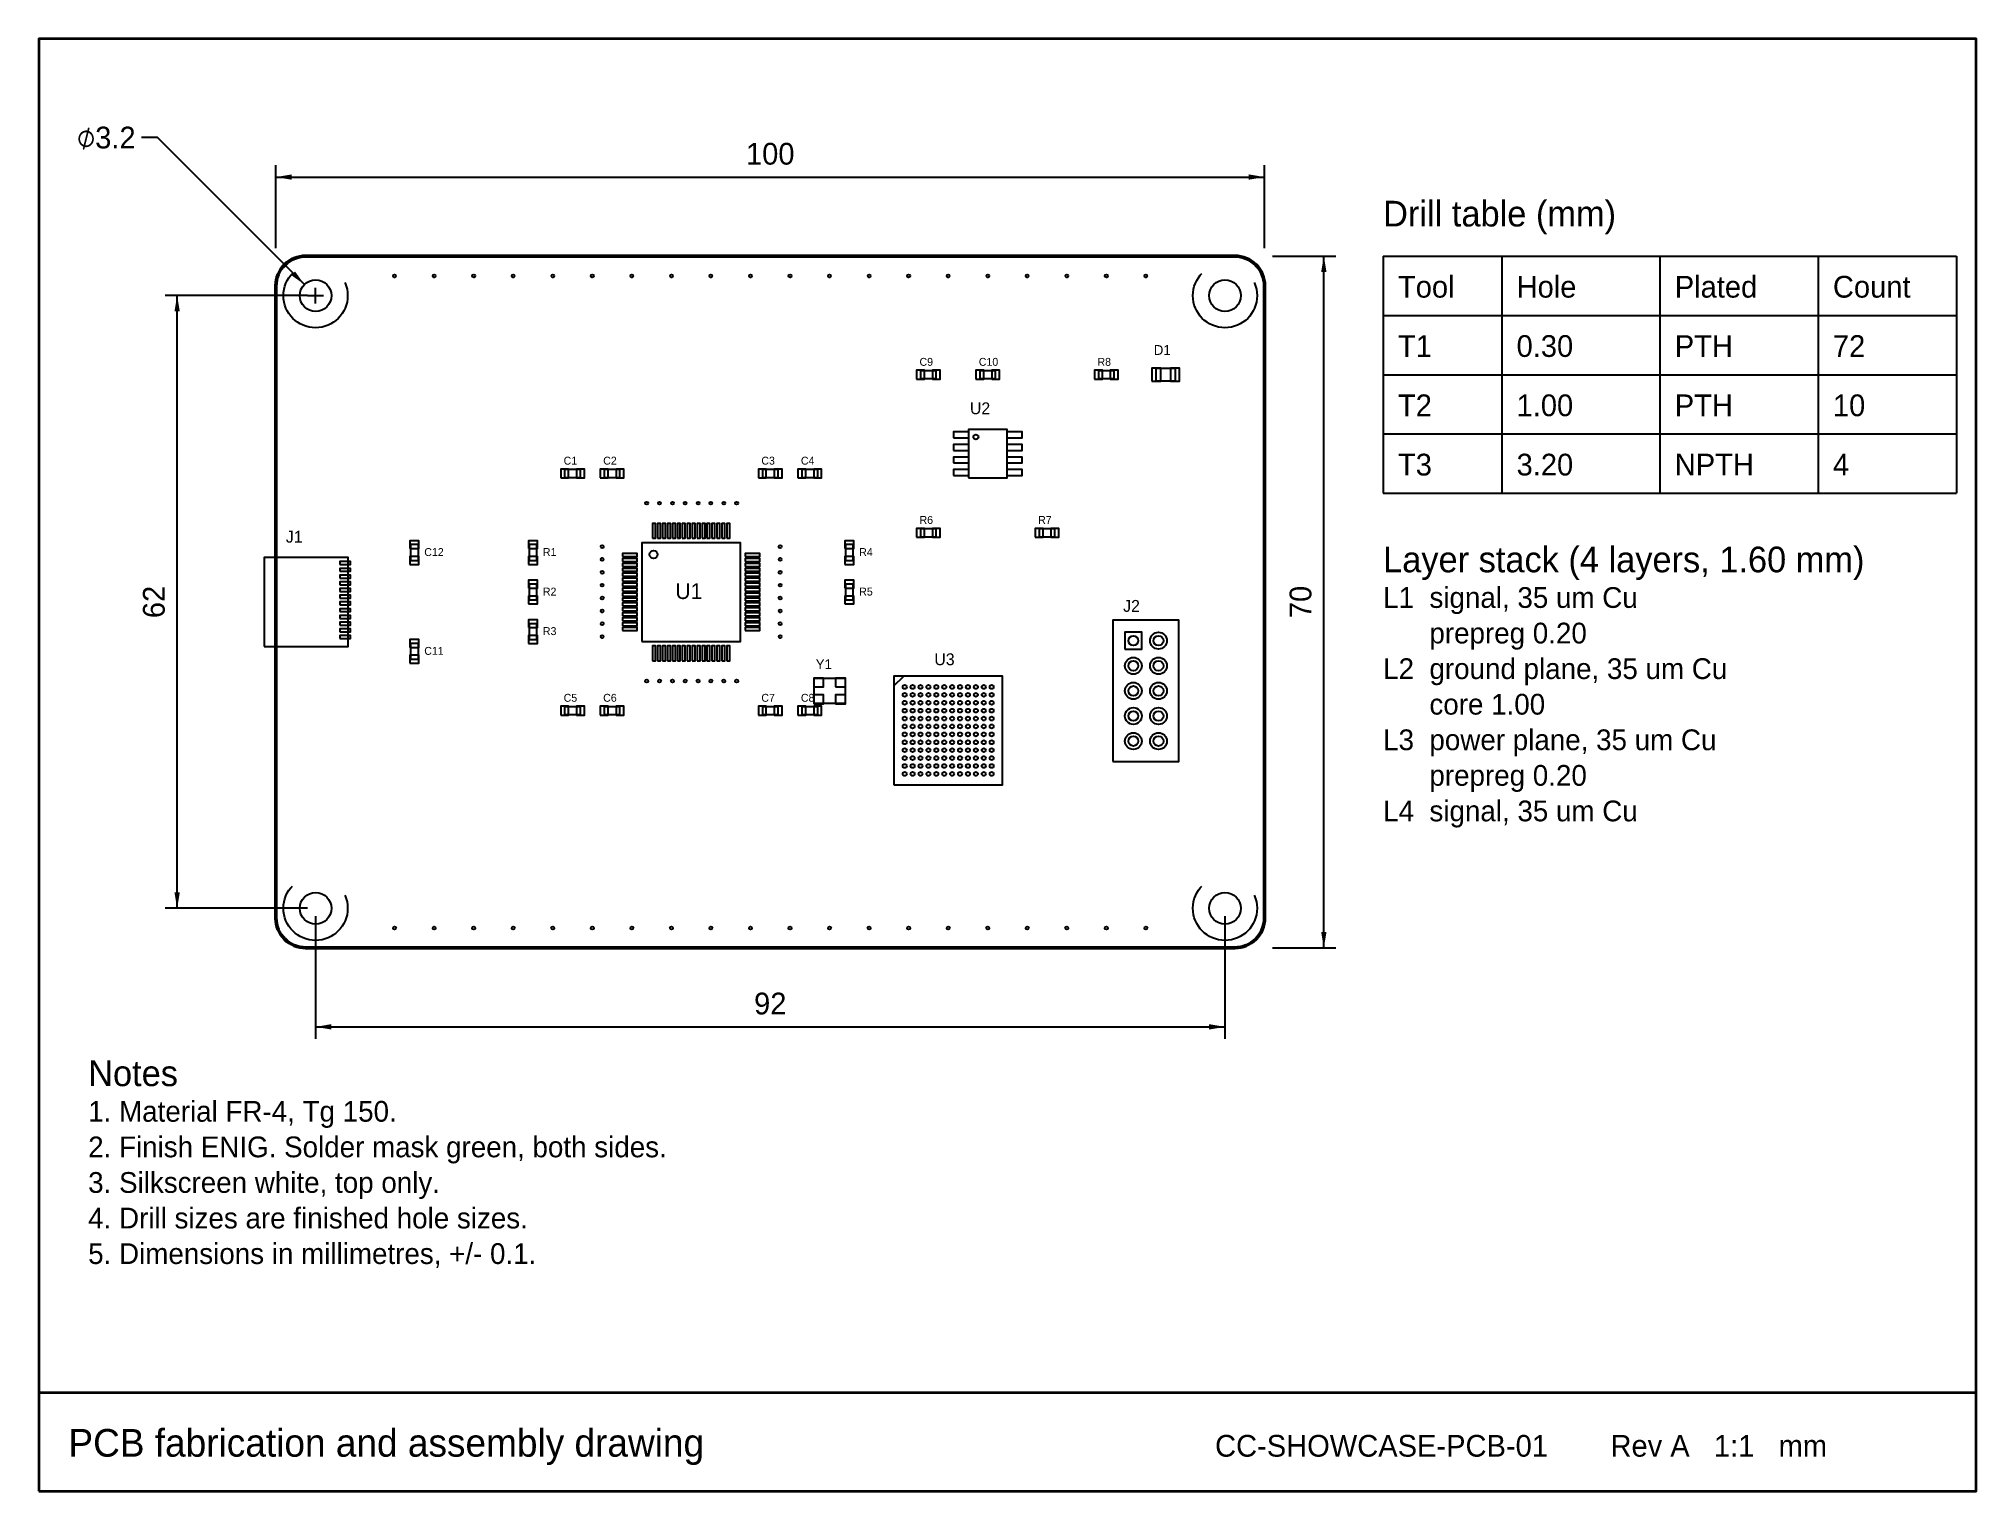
# Model space of a CAD drawing. Header units: millimetres. Extents: x -24 to 172, y -55 to 92.
import ezdxf
from ezdxf.enums import TextEntityAlignment as Align

# ---------------------------------------------------------------- set-up
doc = ezdxf.new("R2010")
doc.units = ezdxf.units.MM
doc.linetypes.add('DASHED', pattern=[19.05, 12.7, -6.35])
for name, color, linetype, lineweight, true_color in [('ASSY-BODY', 7, 'Continuous', 25, 0x1e3a8a), ('BOARD', 7, 'Continuous', 50, 0x0f5132), ('FRAME', 7, 'Continuous', 35, 0x111827)]:
    doc.layers.add(name, color=color, linetype=linetype, lineweight=lineweight, true_color=true_color)
for name, color, linetype, true_color in [('ASSY-PAD', 7, 'Continuous', 0xc2410c), ('ASSY-REF', 7, 'Continuous', 0x1e3a8a), ('DIM', 7, 'Continuous', 0x374151), ('DRILL-NPTH-3.20', 7, 'Continuous', 0xb91c1c), ('DRILL-PTH-0.30', 7, 'Continuous', 0xb45309), ('DRILL-PTH-1.00', 7, 'Continuous', 0xb45309), ('KEEPOUT', 7, 'DASHED', 0xb91c1c), ('NOTES', 7, 'Continuous', 0x111827), ('TABLE', 7, 'Continuous', 0x111827)]:
    doc.layers.add(name, color=color, linetype=linetype, true_color=true_color)
doc.dimstyles.get("Standard").update_dxf_attribs({"dimtxt": 2.2, "dimasz": 1.6, "dimexe": 1.2, "dimexo": 0.8, "dimgap": 0.6, "dimtad": 1, "dimdec": 1, "dimdsep": 46, "dimtxsty": 'Standard', "dimcen": 0.09, "dimadec": 0, "dimazin": 0, "dimtfac": 1, "dimtofl": 0, "dimtmove": 0, "dimatfit": 3, "dimfxl": 1, "dimtolj": 1, "dimtzin": 0, "dimarcsym": 0})

# ---------------------------------------------------------------- blocks, each defined once
blk = doc.blocks.new('*D1')
at = {"color": 0}
for p, q in [((0, 70.8), (0, 79.2)), ((100, 70.8), (100, 79.2)), ((0, 78), (100, 78))]:
    blk.add_line(p, q, dxfattribs=at)
for points in [[(0, 78), (1.6, 77.73), (1.6, 78.27)], [(100, 78), (98.4, 78.27), (98.4, 77.73)]]:
    blk.add_solid(points, dxfattribs=at)
blk.add_text('100', height=2.2, dxfattribs=at).set_placement((50, 78.6), align=Align.BOTTOM_CENTER)
blk = doc.blocks.new('*D2')
at = {"color": 0}
for p, q in [((100.8, 70), (107.2, 70)), ((106, 0), (106, 70)), ((100.8, 0), (107.2, 0))]:
    blk.add_line(p, q, dxfattribs=at)
for points in [[(106, 70), (105.73, 68.4), (106.27, 68.4)], [(106, 0), (106.27, 1.6), (105.73, 1.6)]]:
    blk.add_solid(points, dxfattribs=at)
blk.add_text('70', height=2.2, rotation=90, dxfattribs=at).set_placement((105.4, 35), align=Align.BOTTOM_CENTER)
blk = doc.blocks.new('*D3')
at = {"color": 0}
for p, q in [((4, 3.2), (4, -9.2)), ((96, 3.2), (96, -9.2)), ((4, -8), (96, -8))]:
    blk.add_line(p, q, dxfattribs=at)
for points in [[(4, -8), (5.6, -8.27), (5.6, -7.73)], [(96, -8), (94.4, -7.73), (94.4, -8.27)]]:
    blk.add_solid(points, dxfattribs=at)
blk.add_text('92', height=2.2, dxfattribs=at).set_placement((50, -7.4), align=Align.BOTTOM_CENTER)
blk = doc.blocks.new('*D4')
at = {"color": 0}
for p, q in [((3.2, 66), (-11.2, 66)), ((-10, 4), (-10, 66)), ((3.2, 4), (-11.2, 4))]:
    blk.add_line(p, q, dxfattribs=at)
for points in [[(-10, 66), (-10.27, 64.4), (-9.73, 64.4)], [(-10, 4), (-9.73, 5.6), (-10.27, 5.6)]]:
    blk.add_solid(points, dxfattribs=at)
blk.add_text('62', height=2.2, rotation=90, dxfattribs=at).set_placement((-10.6, 35), align=Align.BOTTOM_CENTER)
blk = doc.blocks.new('*D5')
at = {"color": 0}
for p, q in [((-12, 82), (-13.6, 82)), ((2.87, 67.13), (-12, 82)), ((4, 65.2), (4, 66.8)), ((3.2, 66), (4.8, 66))]:
    blk.add_line(p, q, dxfattribs=at)
blk.add_solid([(2.87, 67.13), (1.93, 68.45), (1.55, 68.07)], dxfattribs=at)
blk.add_text('⌀3.2', height=2.2, dxfattribs=at).set_placement((-14.2, 82), align=Align.MIDDLE_RIGHT)

msp = doc.modelspace()

# ---------------------------------------------------------------- linework, layer by layer
at = {"layer": 'ASSY-BODY'}
msp.add_line((62.5, 26.5), (63.5, 27.5), dxfattribs=at)
at = {"layer": 'ASSY-BODY', "flags": 128}
for points in [[(65.2, 57.6), (66.8, 57.6), (66.8, 58.4), (65.2, 58.4)], [(71.2, 57.6), (72.8, 57.6), (72.8, 58.4), (71.2, 58.4)], [(83.2, 57.6), (84.8, 57.6), (84.8, 58.4), (83.2, 58.4)], [(89, 57.375), (91, 57.375), (91, 58.625), (89, 58.625)], [(70.05, 47.55), (73.95, 47.55), (73.95, 52.45), (70.05, 52.45)], [(29.2, 47.6), (30.8, 47.6), (30.8, 48.4), (29.2, 48.4)], [(33.2, 47.6), (34.8, 47.6), (34.8, 48.4), (33.2, 48.4)], [(49.2, 47.6), (50.8, 47.6), (50.8, 48.4), (49.2, 48.4)], [(53.2, 47.6), (54.8, 47.6), (54.8, 48.4), (53.2, 48.4)], [(65.2, 41.6), (66.8, 41.6), (66.8, 42.4), (65.2, 42.4)], [(77.2, 41.6), (78.8, 41.6), (78.8, 42.4), (77.2, 42.4)], [(-1.2, 30.5), (7.3, 30.5), (7.3, 39.5), (-1.2, 39.5)], [(13.6, 39.2), (14.4, 39.2), (14.4, 40.8), (13.6, 40.8)], [(25.6, 39.2), (26.4, 39.2), (26.4, 40.8), (25.6, 40.8)], [(37, 31), (47, 31), (47, 41), (37, 41)], [(57.6, 39.2), (58.4, 39.2), (58.4, 40.8), (57.6, 40.8)], [(25.6, 35.2), (26.4, 35.2), (26.4, 36.8), (25.6, 36.8)], [(57.6, 35.2), (58.4, 35.2), (58.4, 36.8), (57.6, 36.8)], [(25.6, 31.2), (26.4, 31.2), (26.4, 32.8), (25.6, 32.8)], [(84.66, 18.85), (91.34, 18.85), (91.34, 33.15), (84.66, 33.15)], [(13.6, 29.2), (14.4, 29.2), (14.4, 30.8), (13.6, 30.8)], [(62.5, 16.5), (73.5, 16.5), (73.5, 27.5), (62.5, 27.5)], [(54.4, 24.75), (57.6, 24.75), (57.6, 27.25), (54.4, 27.25)], [(29.2, 23.6), (30.8, 23.6), (30.8, 24.4), (29.2, 24.4)], [(33.2, 23.6), (34.8, 23.6), (34.8, 24.4), (33.2, 24.4)], [(49.2, 23.6), (50.8, 23.6), (50.8, 24.4), (49.2, 24.4)], [(53.2, 23.6), (54.8, 23.6), (54.8, 24.4), (53.2, 24.4)]]:
    msp.add_lwpolyline(points, close=True, dxfattribs=at)
at = {"layer": 'ASSY-BODY'}
for centre, radius in [((70.8, 51.7), 0.25), ((38.2, 39.8), 0.4)]:
    msp.add_circle(centre, radius, dxfattribs=at)
at = {"layer": 'ASSY-PAD', "flags": 128}
for points in [[(64.8, 57.55), (65.6, 57.55), (65.6, 58.45), (64.8, 58.45)], [(66.4, 57.55), (67.2, 57.55), (67.2, 58.45), (66.4, 58.45)], [(70.8, 57.55), (71.6, 57.55), (71.6, 58.45), (70.8, 58.45)], [(72.4, 57.55), (73.2, 57.55), (73.2, 58.45), (72.4, 58.45)], [(82.8, 57.55), (83.6, 57.55), (83.6, 58.45), (82.8, 58.45)], [(84.4, 57.55), (85.2, 57.55), (85.2, 58.45), (84.4, 58.45)], [(88.6, 57.35), (89.5, 57.35), (89.5, 58.65), (88.6, 58.65)], [(90.5, 57.35), (91.4, 57.35), (91.4, 58.65), (90.5, 58.65)], [(68.525, 51.605), (70.075, 51.605), (70.075, 52.205), (68.525, 52.205)], [(73.925, 51.605), (75.475, 51.605), (75.475, 52.205), (73.925, 52.205)], [(68.525, 50.335), (70.075, 50.335), (70.075, 50.935), (68.525, 50.935)], [(68.525, 49.065), (70.075, 49.065), (70.075, 49.665), (68.525, 49.665)], [(73.925, 50.335), (75.475, 50.335), (75.475, 50.935), (73.925, 50.935)], [(73.925, 49.065), (75.475, 49.065), (75.475, 49.665), (73.925, 49.665)], [(28.8, 47.55), (29.6, 47.55), (29.6, 48.45), (28.8, 48.45)], [(30.4, 47.55), (31.2, 47.55), (31.2, 48.45), (30.4, 48.45)], [(32.8, 47.55), (33.6, 47.55), (33.6, 48.45), (32.8, 48.45)], [(34.4, 47.55), (35.2, 47.55), (35.2, 48.45), (34.4, 48.45)], [(48.8, 47.55), (49.6, 47.55), (49.6, 48.45), (48.8, 48.45)], [(50.4, 47.55), (51.2, 47.55), (51.2, 48.45), (50.4, 48.45)], [(52.8, 47.55), (53.6, 47.55), (53.6, 48.45), (52.8, 48.45)], [(54.4, 47.55), (55.2, 47.55), (55.2, 48.45), (54.4, 48.45)], [(68.525, 47.795), (70.075, 47.795), (70.075, 48.395), (68.525, 48.395)], [(73.925, 47.795), (75.475, 47.795), (75.475, 48.395), (73.925, 48.395)], [(13.55, 40.4), (14.45, 40.4), (14.45, 41.2), (13.55, 41.2)], [(25.55, 40.4), (26.45, 40.4), (26.45, 41.2), (25.55, 41.2)], [(38.1, 41.45), (38.4, 41.45), (38.4, 42.95), (38.1, 42.95)], [(38.6, 41.45), (38.9, 41.45), (38.9, 42.95), (38.6, 42.95)], [(39.1, 41.45), (39.4, 41.45), (39.4, 42.95), (39.1, 42.95)], [(39.6, 41.45), (39.9, 41.45), (39.9, 42.95), (39.6, 42.95)], [(40.1, 41.45), (40.4, 41.45), (40.4, 42.95), (40.1, 42.95)], [(40.6, 41.45), (40.9, 41.45), (40.9, 42.95), (40.6, 42.95)], [(41.1, 41.45), (41.4, 41.45), (41.4, 42.95), (41.1, 42.95)], [(41.6, 41.45), (41.9, 41.45), (41.9, 42.95), (41.6, 42.95)], [(42.1, 41.45), (42.4, 41.45), (42.4, 42.95), (42.1, 42.95)], [(42.6, 41.45), (42.9, 41.45), (42.9, 42.95), (42.6, 42.95)], [(43.1, 41.45), (43.4, 41.45), (43.4, 42.95), (43.1, 42.95)], [(43.6, 41.45), (43.9, 41.45), (43.9, 42.95), (43.6, 42.95)], [(44.1, 41.45), (44.4, 41.45), (44.4, 42.95), (44.1, 42.95)], [(44.6, 41.45), (44.9, 41.45), (44.9, 42.95), (44.6, 42.95)], [(45.1, 41.45), (45.4, 41.45), (45.4, 42.95), (45.1, 42.95)], [(45.6, 41.45), (45.9, 41.45), (45.9, 42.95), (45.6, 42.95)], [(57.55, 40.4), (58.45, 40.4), (58.45, 41.2), (57.55, 41.2)], [(64.8, 41.55), (65.6, 41.55), (65.6, 42.45), (64.8, 42.45)], [(66.4, 41.55), (67.2, 41.55), (67.2, 42.45), (66.4, 42.45)], [(76.8, 41.55), (77.6, 41.55), (77.6, 42.45), (76.8, 42.45)], [(78.4, 41.55), (79.2, 41.55), (79.2, 42.45), (78.4, 42.45)], [(13.55, 38.8), (14.45, 38.8), (14.45, 39.6), (13.55, 39.6)], [(25.55, 38.8), (26.45, 38.8), (26.45, 39.6), (25.55, 39.6)], [(35.05, 39.6), (36.55, 39.6), (36.55, 39.9), (35.05, 39.9)], [(35.05, 39.1), (36.55, 39.1), (36.55, 39.4), (35.05, 39.4)], [(47.45, 39.6), (48.95, 39.6), (48.95, 39.9), (47.45, 39.9)], [(47.45, 39.1), (48.95, 39.1), (48.95, 39.4), (47.45, 39.4)], [(57.55, 38.8), (58.45, 38.8), (58.45, 39.6), (57.55, 39.6)], [(6.45, 38.78), (7.55, 38.78), (7.55, 39.08), (6.45, 39.08)], [(6.45, 38.1), (7.55, 38.1), (7.55, 38.4), (6.45, 38.4)], [(6.45, 37.42), (7.55, 37.42), (7.55, 37.72), (6.45, 37.72)], [(35.05, 38.6), (36.55, 38.6), (36.55, 38.9), (35.05, 38.9)], [(35.05, 38.1), (36.55, 38.1), (36.55, 38.4), (35.05, 38.4)], [(35.05, 37.6), (36.55, 37.6), (36.55, 37.9), (35.05, 37.9)], [(35.05, 37.1), (36.55, 37.1), (36.55, 37.4), (35.05, 37.4)], [(47.45, 38.6), (48.95, 38.6), (48.95, 38.9), (47.45, 38.9)], [(47.45, 38.1), (48.95, 38.1), (48.95, 38.4), (47.45, 38.4)], [(47.45, 37.6), (48.95, 37.6), (48.95, 37.9), (47.45, 37.9)], [(47.45, 37.1), (48.95, 37.1), (48.95, 37.4), (47.45, 37.4)], [(6.45, 36.74), (7.55, 36.74), (7.55, 37.04), (6.45, 37.04)], [(6.45, 36.06), (7.55, 36.06), (7.55, 36.36), (6.45, 36.36)], [(6.45, 35.38), (7.55, 35.38), (7.55, 35.68), (6.45, 35.68)], [(25.55, 36.4), (26.45, 36.4), (26.45, 37.2), (25.55, 37.2)], [(25.55, 34.8), (26.45, 34.8), (26.45, 35.6), (25.55, 35.6)], [(35.05, 36.6), (36.55, 36.6), (36.55, 36.9), (35.05, 36.9)], [(35.05, 36.1), (36.55, 36.1), (36.55, 36.4), (35.05, 36.4)], [(35.05, 35.6), (36.55, 35.6), (36.55, 35.9), (35.05, 35.9)], [(35.05, 35.1), (36.55, 35.1), (36.55, 35.4), (35.05, 35.4)], [(47.45, 36.6), (48.95, 36.6), (48.95, 36.9), (47.45, 36.9)], [(47.45, 36.1), (48.95, 36.1), (48.95, 36.4), (47.45, 36.4)], [(47.45, 35.6), (48.95, 35.6), (48.95, 35.9), (47.45, 35.9)], [(47.45, 35.1), (48.95, 35.1), (48.95, 35.4), (47.45, 35.4)], [(57.55, 36.4), (58.45, 36.4), (58.45, 37.2), (57.55, 37.2)], [(57.55, 34.8), (58.45, 34.8), (58.45, 35.6), (57.55, 35.6)], [(6.45, 34.7), (7.55, 34.7), (7.55, 35), (6.45, 35)], [(6.45, 34.02), (7.55, 34.02), (7.55, 34.32), (6.45, 34.32)], [(6.45, 33.34), (7.55, 33.34), (7.55, 33.64), (6.45, 33.64)], [(35.05, 34.6), (36.55, 34.6), (36.55, 34.9), (35.05, 34.9)], [(35.05, 34.1), (36.55, 34.1), (36.55, 34.4), (35.05, 34.4)], [(35.05, 33.6), (36.55, 33.6), (36.55, 33.9), (35.05, 33.9)], [(35.05, 33.1), (36.55, 33.1), (36.55, 33.4), (35.05, 33.4)], [(47.45, 34.6), (48.95, 34.6), (48.95, 34.9), (47.45, 34.9)], [(47.45, 34.1), (48.95, 34.1), (48.95, 34.4), (47.45, 34.4)], [(47.45, 33.6), (48.95, 33.6), (48.95, 33.9), (47.45, 33.9)], [(47.45, 33.1), (48.95, 33.1), (48.95, 33.4), (47.45, 33.4)], [(6.45, 32.66), (7.55, 32.66), (7.55, 32.96), (6.45, 32.96)], [(6.45, 31.98), (7.55, 31.98), (7.55, 32.28), (6.45, 32.28)], [(6.45, 31.3), (7.55, 31.3), (7.55, 31.6), (6.45, 31.6)], [(25.55, 32.4), (26.45, 32.4), (26.45, 33.2), (25.55, 33.2)], [(25.55, 30.8), (26.45, 30.8), (26.45, 31.6), (25.55, 31.6)], [(35.05, 32.6), (36.55, 32.6), (36.55, 32.9), (35.05, 32.9)], [(35.05, 32.1), (36.55, 32.1), (36.55, 32.4), (35.05, 32.4)], [(47.45, 32.6), (48.95, 32.6), (48.95, 32.9), (47.45, 32.9)], [(47.45, 32.1), (48.95, 32.1), (48.95, 32.4), (47.45, 32.4)], [(85.88, 30.23), (87.58, 30.23), (87.58, 31.93), (85.88, 31.93)], [(13.55, 30.4), (14.45, 30.4), (14.45, 31.2), (13.55, 31.2)], [(13.55, 28.8), (14.45, 28.8), (14.45, 29.6), (13.55, 29.6)], [(38.1, 29.05), (38.4, 29.05), (38.4, 30.55), (38.1, 30.55)], [(38.6, 29.05), (38.9, 29.05), (38.9, 30.55), (38.6, 30.55)], [(39.1, 29.05), (39.4, 29.05), (39.4, 30.55), (39.1, 30.55)], [(39.6, 29.05), (39.9, 29.05), (39.9, 30.55), (39.6, 30.55)], [(40.1, 29.05), (40.4, 29.05), (40.4, 30.55), (40.1, 30.55)], [(40.6, 29.05), (40.9, 29.05), (40.9, 30.55), (40.6, 30.55)], [(41.1, 29.05), (41.4, 29.05), (41.4, 30.55), (41.1, 30.55)], [(41.6, 29.05), (41.9, 29.05), (41.9, 30.55), (41.6, 30.55)], [(42.1, 29.05), (42.4, 29.05), (42.4, 30.55), (42.1, 30.55)], [(42.6, 29.05), (42.9, 29.05), (42.9, 30.55), (42.6, 30.55)], [(43.1, 29.05), (43.4, 29.05), (43.4, 30.55), (43.1, 30.55)], [(43.6, 29.05), (43.9, 29.05), (43.9, 30.55), (43.6, 30.55)], [(44.1, 29.05), (44.4, 29.05), (44.4, 30.55), (44.1, 30.55)], [(44.6, 29.05), (44.9, 29.05), (44.9, 30.55), (44.6, 30.55)], [(45.1, 29.05), (45.4, 29.05), (45.4, 30.55), (45.1, 30.55)], [(45.6, 29.05), (45.9, 29.05), (45.9, 30.55), (45.6, 30.55)], [(54.4, 26.4), (55.4, 26.4), (55.4, 27.3), (54.4, 27.3)], [(54.4, 24.7), (55.4, 24.7), (55.4, 25.6), (54.4, 25.6)], [(56.6, 26.4), (57.6, 26.4), (57.6, 27.3), (56.6, 27.3)], [(56.6, 24.7), (57.6, 24.7), (57.6, 25.6), (56.6, 25.6)], [(28.8, 23.55), (29.6, 23.55), (29.6, 24.45), (28.8, 24.45)], [(30.4, 23.55), (31.2, 23.55), (31.2, 24.45), (30.4, 24.45)], [(32.8, 23.55), (33.6, 23.55), (33.6, 24.45), (32.8, 24.45)], [(34.4, 23.55), (35.2, 23.55), (35.2, 24.45), (34.4, 24.45)], [(48.8, 23.55), (49.6, 23.55), (49.6, 24.45), (48.8, 24.45)], [(50.4, 23.55), (51.2, 23.55), (51.2, 24.45), (50.4, 24.45)], [(52.8, 23.55), (53.6, 23.55), (53.6, 24.45), (52.8, 24.45)], [(54.4, 23.55), (55.2, 23.55), (55.2, 24.45), (54.4, 24.45)]]:
    msp.add_lwpolyline(points, close=True, dxfattribs=at)
at = {"layer": 'ASSY-PAD'}
for centre, radius in [((89.27, 31.08), 0.85), ((86.73, 28.54), 0.85), ((89.27, 28.54), 0.85), ((63.6, 26.4), 0.2), ((63.6, 25.6), 0.2), ((64.4, 26.4), 0.2), ((64.4, 25.6), 0.2), ((65.2, 26.4), 0.2), ((65.2, 25.6), 0.2), ((66, 26.4), 0.2), ((66, 25.6), 0.2), ((66.8, 26.4), 0.2), ((66.8, 25.6), 0.2), ((67.6, 26.4), 0.2), ((67.6, 25.6), 0.2), ((68.4, 26.4), 0.2), ((68.4, 25.6), 0.2), ((69.2, 26.4), 0.2), ((69.2, 25.6), 0.2), ((70, 26.4), 0.2), ((70, 25.6), 0.2), ((70.8, 26.4), 0.2), ((70.8, 25.6), 0.2), ((71.6, 26.4), 0.2), ((71.6, 25.6), 0.2), ((72.4, 26.4), 0.2), ((72.4, 25.6), 0.2), ((86.73, 26), 0.85), ((89.27, 26), 0.85), ((63.6, 24.8), 0.2), ((63.6, 24), 0.2), ((64.4, 24.8), 0.2), ((64.4, 24), 0.2), ((65.2, 24.8), 0.2), ((65.2, 24), 0.2), ((66, 24.8), 0.2), ((66, 24), 0.2), ((66.8, 24.8), 0.2), ((66.8, 24), 0.2), ((67.6, 24.8), 0.2), ((67.6, 24), 0.2), ((68.4, 24.8), 0.2), ((68.4, 24), 0.2), ((69.2, 24.8), 0.2), ((69.2, 24), 0.2), ((70, 24.8), 0.2), ((70, 24), 0.2), ((70.8, 24.8), 0.2), ((70.8, 24), 0.2), ((71.6, 24.8), 0.2), ((71.6, 24), 0.2), ((72.4, 24.8), 0.2), ((72.4, 24), 0.2), ((86.73, 23.46), 0.85), ((89.27, 23.46), 0.85), ((63.6, 23.2), 0.2), ((63.6, 22.4), 0.2), ((63.6, 21.6), 0.2), ((64.4, 23.2), 0.2), ((64.4, 22.4), 0.2), ((64.4, 21.6), 0.2), ((65.2, 23.2), 0.2), ((65.2, 22.4), 0.2), ((65.2, 21.6), 0.2), ((66, 23.2), 0.2), ((66, 22.4), 0.2), ((66, 21.6), 0.2), ((66.8, 23.2), 0.2), ((66.8, 22.4), 0.2), ((66.8, 21.6), 0.2), ((67.6, 23.2), 0.2), ((67.6, 22.4), 0.2), ((67.6, 21.6), 0.2), ((68.4, 23.2), 0.2), ((68.4, 22.4), 0.2), ((68.4, 21.6), 0.2), ((69.2, 23.2), 0.2), ((69.2, 22.4), 0.2), ((69.2, 21.6), 0.2), ((70, 23.2), 0.2), ((70, 22.4), 0.2), ((70, 21.6), 0.2), ((70.8, 23.2), 0.2), ((70.8, 22.4), 0.2), ((70.8, 21.6), 0.2), ((71.6, 23.2), 0.2), ((71.6, 22.4), 0.2), ((71.6, 21.6), 0.2), ((72.4, 23.2), 0.2), ((72.4, 22.4), 0.2), ((72.4, 21.6), 0.2), ((86.73, 20.92), 0.85), ((89.27, 20.92), 0.85), ((63.6, 20.8), 0.2), ((63.6, 20), 0.2), ((64.4, 20.8), 0.2), ((64.4, 20), 0.2), ((65.2, 20.8), 0.2), ((65.2, 20), 0.2), ((66, 20.8), 0.2), ((66, 20), 0.2), ((66.8, 20.8), 0.2), ((66.8, 20), 0.2), ((67.6, 20.8), 0.2), ((67.6, 20), 0.2), ((68.4, 20.8), 0.2), ((68.4, 20), 0.2), ((69.2, 20.8), 0.2), ((69.2, 20), 0.2), ((70, 20.8), 0.2), ((70, 20), 0.2), ((70.8, 20.8), 0.2), ((70.8, 20), 0.2), ((71.6, 20.8), 0.2), ((71.6, 20), 0.2), ((72.4, 20.8), 0.2), ((72.4, 20), 0.2), ((63.6, 19.2), 0.2), ((63.6, 18.4), 0.2), ((63.6, 17.6), 0.2), ((64.4, 19.2), 0.2), ((64.4, 18.4), 0.2), ((64.4, 17.6), 0.2), ((65.2, 19.2), 0.2), ((65.2, 18.4), 0.2), ((65.2, 17.6), 0.2), ((66, 19.2), 0.2), ((66, 18.4), 0.2), ((66, 17.6), 0.2), ((66.8, 19.2), 0.2), ((66.8, 18.4), 0.2), ((66.8, 17.6), 0.2), ((67.6, 19.2), 0.2), ((67.6, 18.4), 0.2), ((67.6, 17.6), 0.2), ((68.4, 19.2), 0.2), ((68.4, 18.4), 0.2), ((68.4, 17.6), 0.2), ((69.2, 19.2), 0.2), ((69.2, 18.4), 0.2), ((69.2, 17.6), 0.2), ((70, 19.2), 0.2), ((70, 18.4), 0.2), ((70, 17.6), 0.2), ((70.8, 19.2), 0.2), ((70.8, 18.4), 0.2), ((70.8, 17.6), 0.2), ((71.6, 19.2), 0.2), ((71.6, 18.4), 0.2), ((71.6, 17.6), 0.2), ((72.4, 19.2), 0.2), ((72.4, 18.4), 0.2), ((72.4, 17.6), 0.2)]:
    msp.add_circle(centre, radius, dxfattribs=at)
at = {"layer": 'BOARD', "flags": 128}
msp.add_lwpolyline([(0, 3, 0.4142136), (3, 0), (97, 0, 0.4142136), (100, 3), (100, 67, 0.4142136), (97, 70), (3, 70, 0.4142136), (0, 67)], format="xyb", close=True, dxfattribs=at)
at = {"layer": 'DRILL-NPTH-3.20'}
for centre in [(4, 66), (96, 66), (4, 4), (96, 4)]:
    msp.add_circle(centre, 1.6, dxfattribs=at)
at = {"layer": 'DRILL-PTH-0.30'}
for centre in [(12, 68), (16, 68), (20, 68), (24, 68), (28, 68), (32, 68), (36, 68), (40, 68), (44, 68), (48, 68), (52, 68), (56, 68), (60, 68), (64, 68), (68, 68), (72, 68), (76, 68), (80, 68), (84, 68), (88, 68), (37.5, 45), (38.8, 45), (40.1, 45), (41.4, 45), (42.7, 45), (44, 45), (45.3, 45), (46.6, 45), (33, 40.6), (33, 39.3), (51, 40.6), (51, 39.3), (33, 38), (51, 38), (33, 36.7), (33, 35.4), (51, 36.7), (51, 35.4), (33, 34.1), (51, 34.1), (33, 32.8), (33, 31.5), (51, 32.8), (51, 31.5), (37.5, 27), (38.8, 27), (40.1, 27), (41.4, 27), (42.7, 27), (44, 27), (45.3, 27), (46.6, 27), (12, 2), (16, 2), (20, 2), (24, 2), (28, 2), (32, 2), (36, 2), (40, 2), (44, 2), (48, 2), (52, 2), (56, 2), (60, 2), (64, 2), (68, 2), (72, 2), (76, 2), (80, 2), (84, 2), (88, 2)]:
    msp.add_circle(centre, 0.15, dxfattribs=at)
at = {"layer": 'DRILL-PTH-1.00'}
for centre in [(86.73, 31.08), (89.27, 31.08), (86.73, 28.54), (89.27, 28.54), (86.73, 26), (89.27, 26), (86.73, 23.46), (89.27, 23.46), (86.73, 20.92), (89.27, 20.92)]:
    msp.add_circle(centre, 0.5, dxfattribs=at)
at = {"layer": 'FRAME'}
msp.add_line((-24, -45), (172, -45), dxfattribs=at)
at = {"layer": 'FRAME', "flags": 128}
msp.add_lwpolyline([(-24, -55), (172, -55), (172, 92), (-24, 92)], close=True, dxfattribs=at)
at = {"layer": 'KEEPOUT'}
for centre in [(4, 66), (96, 66), (4, 4), (96, 4)]:
    msp.add_circle(centre, 3.25, dxfattribs=at)
at = {"layer": 'TABLE'}
for p, q in [((112, 70), (170, 70)), ((112, 70), (112, 46)), ((124, 70), (124, 46)), ((140, 70), (140, 46)), ((156, 70), (156, 46)), ((170, 70), (170, 46)), ((112, 64), (170, 64)), ((112, 58), (170, 58)), ((112, 52), (170, 52)), ((112, 46), (170, 46))]:
    msp.add_line(p, q, dxfattribs=at)

# ---------------------------------------------------------------- texts
at = {"layer": 'ASSY-REF'}
for s, height, p in [('D1', 1, (88.8, 60)), ('C9', 0.8, (65.1, 58.9)), ('C10', 0.8, (71.1, 58.9)), ('R8', 0.8, (83.1, 58.9)), ('U2', 1.2, (70.2, 54)), ('C1', 0.8, (29.1, 48.9)), ('C2', 0.8, (33.1, 48.9)), ('C3', 0.8, (49.1, 48.9)), ('C4', 0.8, (53.1, 48.9)), ('R6', 0.8, (65.1, 42.9)), ('R7', 0.8, (77.1, 42.9)), ('J1', 1.2, (1, 41)), ('C12', 0.8, (15, 39.65)), ('R1', 0.8, (27, 39.65)), ('R4', 0.8, (59, 39.65)), ('R2', 0.8, (27, 35.65)), ('U1', 1.6, (40.4, 35.3)), ('R5', 0.8, (59, 35.65)), ('J2', 1.2, (85.7, 34)), ('R3', 0.8, (27, 31.65)), ('C11', 0.8, (15, 29.65)), ('U3', 1.2, (66.6, 28.6)), ('Y1', 1, (54.6, 28.2)), ('C5', 0.8, (29.1, 24.9)), ('C6', 0.8, (33.1, 24.9)), ('C7', 0.8, (49.1, 24.9)), ('C8', 0.8, (53.1, 24.9))]:
    msp.add_text(s, height=height, dxfattribs=at).set_placement(p)
at = {"layer": 'FRAME'}
for s, height, p in [('PCB fabrication and assembly drawing', 2.8, (-21, -51.5)), ('CC-SHOWCASE-PCB-01', 2.2, (95, -51.5)), ('Rev A   1:1   mm', 2.2, (135, -51.5))]:
    msp.add_text(s, height=height, dxfattribs=at).set_placement(p)
at = {"layer": 'NOTES'}
for s, height, p in [('Layer stack (4 layers, 1.60 mm)', 2.6, (112, 38)), ('L1  signal, 35 um Cu', 2.1, (112, 34.4)), ('      prepreg 0.20', 2.1, (112, 30.8)), ('L2  ground plane, 35 um Cu', 2.1, (112, 27.2)), ('      core 1.00', 2.1, (112, 23.6)), ('L3  power plane, 35 um Cu', 2.1, (112, 20)), ('      prepreg 0.20', 2.1, (112, 16.4)), ('L4  signal, 35 um Cu', 2.1, (112, 12.8)), ('Notes', 2.6, (-19, -14)), ('1. Material FR-4, Tg 150.', 2.1, (-19, -17.6)), ('2. Finish ENIG. Solder mask green, both sides.', 2.1, (-19, -21.2)), ('3. Silkscreen white, top only.', 2.1, (-19, -24.8)), ('4. Drill sizes are finished hole sizes.', 2.1, (-19, -28.4)), ('5. Dimensions in millimetres, +/- 0.1.', 2.1, (-19, -32))]:
    msp.add_text(s, height=height, dxfattribs=at).set_placement(p)
at = {"layer": 'TABLE'}
for s, height, p in [('Drill table (mm)', 2.6, (112, 73)), ('Tool', 2.2, (113.5, 65.8)), ('Hole', 2.2, (125.5, 65.8)), ('Plated', 2.2, (141.5, 65.8)), ('Count', 2.2, (157.5, 65.8)), ('T1', 2.2, (113.5, 59.8)), ('0.30', 2.2, (125.5, 59.8)), ('PTH', 2.2, (141.5, 59.8)), ('72', 2.2, (157.5, 59.8)), ('T2', 2.2, (113.5, 53.8)), ('1.00', 2.2, (125.5, 53.8)), ('PTH', 2.2, (141.5, 53.8)), ('10', 2.2, (157.5, 53.8)), ('T3', 2.2, (113.5, 47.8)), ('3.20', 2.2, (125.5, 47.8)), ('NPTH', 2.2, (141.5, 47.8)), ('4', 2.2, (157.5, 47.8))]:
    msp.add_text(s, height=height, dxfattribs=at).set_placement(p)

# ---------------------------------------------------------------- dimensions: what is measured, and where the dimension line sits
at = {"layer": 'DIM'}
dim = msp.add_diameter_dim_2p(p1=(5.131, 64.869), p2=(2.869, 67.131), dimstyle='Standard', override={"dimscale": 1, "dimtxt": 2.2, "dimasz": 1.6, "dimexe": 1.2, "dimexo": 0.8, "dimgap": 0.6, "dimtad": 1, "dimjust": 0, "dimtih": 0, "dimtoh": 0, "dimdec": 1, "dimlfac": 1, "dimrnd": 0, "dimzin": 8, "dimdsep": 46, "dimpost": '<>', "dimsah": 0, "dimtsz": 0, "dimse1": 0, "dimse2": 0, "dimsd1": 0, "dimsd2": 0, "dimclrd": 0, "dimclre": 0, "dimclrt": 0, "dimaunit": 0, "dimadec": 0, "dimazin": 0, "dimtol": 0, "dimlim": 0, "dimtp": 0, "dimtm": 0, "dimtfac": 1, "dimtdec": 2, "dimtix": 0, "dimtofl": 0, "dimtmove": 0, "dimatfit": 3, "dimtfill": 0, "dimtfillclr": 0, "dimtolj": 1, "dimtzin": 0, "dimlwd": 65534, "dimlwe": 65534}, dxfattribs=at)
dim.commit()
dim.dimension.update_dxf_attribs({"geometry": '*D5', "text_midpoint": (-14.2, 82), "dimtype": 163})
for base, p1, p2, picture, middle in [((100, 78), (0, 70), (100, 70), '*D1', (50, 78.6)), ((96, -8), (4, 4), (96, 4), '*D3', (50, -7.4))]:
    dim = msp.add_linear_dim(base=base, p1=p1, p2=p2, dimstyle='Standard', override={"dimscale": 1, "dimtxt": 2.2, "dimasz": 1.6, "dimexe": 1.2, "dimexo": 0.8, "dimgap": 0.6, "dimtad": 1, "dimjust": 0, "dimtih": 0, "dimtoh": 0, "dimdec": 1, "dimlfac": 1, "dimrnd": 0, "dimzin": 8, "dimdsep": 46, "dimpost": '<>', "dimsah": 0, "dimtsz": 0, "dimse1": 0, "dimse2": 0, "dimsd1": 0, "dimsd2": 0, "dimclrd": 0, "dimclre": 0, "dimclrt": 0, "dimaunit": 0, "dimadec": 0, "dimazin": 0, "dimtol": 0, "dimlim": 0, "dimtp": 0, "dimtm": 0, "dimtfac": 1, "dimtdec": 2, "dimtix": 0, "dimtofl": 0, "dimtmove": 0, "dimatfit": 3, "dimtfill": 0, "dimtfillclr": 0, "dimtolj": 1, "dimtzin": 0, "dimlwd": 65534, "dimlwe": 65534}, dxfattribs=at)
    dim.commit()
    dim.dimension.update_dxf_attribs({"geometry": picture, "text_midpoint": middle, "dimtype": 160})
for base, p1, p2, picture, middle in [((106, 70), (100, 0), (100, 70), '*D2', (105.4, 35)), ((-10, 66), (4, 4), (4, 66), '*D4', (-10.6, 35))]:
    dim = msp.add_linear_dim(base=base, p1=p1, p2=p2, angle=90, dimstyle='Standard', override={"dimscale": 1, "dimtxt": 2.2, "dimasz": 1.6, "dimexe": 1.2, "dimexo": 0.8, "dimgap": 0.6, "dimtad": 1, "dimjust": 0, "dimtih": 0, "dimtoh": 0, "dimdec": 1, "dimlfac": 1, "dimrnd": 0, "dimzin": 8, "dimdsep": 46, "dimpost": '<>', "dimsah": 0, "dimtsz": 0, "dimse1": 0, "dimse2": 0, "dimsd1": 0, "dimsd2": 0, "dimclrd": 0, "dimclre": 0, "dimclrt": 0, "dimaunit": 0, "dimadec": 0, "dimazin": 0, "dimtol": 0, "dimlim": 0, "dimtp": 0, "dimtm": 0, "dimtfac": 1, "dimtdec": 2, "dimtix": 0, "dimtofl": 0, "dimtmove": 0, "dimatfit": 3, "dimtfill": 0, "dimtfillclr": 0, "dimtolj": 1, "dimtzin": 0, "dimlwd": 65534, "dimlwe": 65534}, dxfattribs=at)
    dim.commit()
    dim.dimension.update_dxf_attribs({"geometry": picture, "text_midpoint": middle, "dimtype": 160})

doc.saveas('drawing.dxf')
